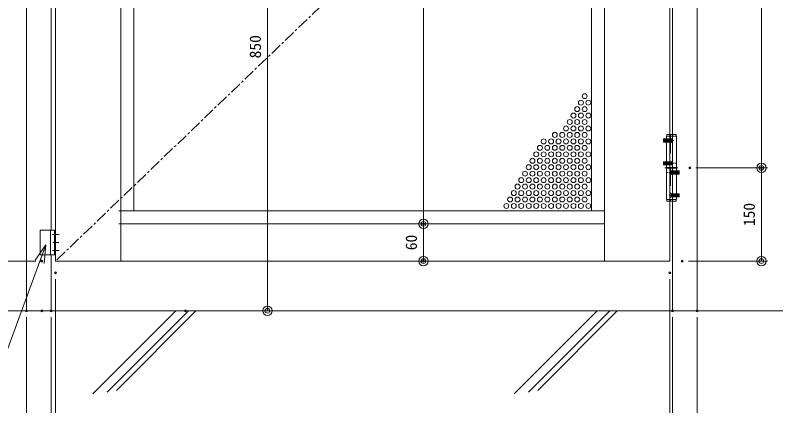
# Model space of a CAD drawing. Units: millimetres, scale not verified. Extents: x -631 to 631, y -445 to 446.
# Drawn here: x -495 to -250.1, y -311.4 to -185.7 of the extents above; entities that cross this region are included whole.
import ezdxf
from ezdxf.enums import TextEntityAlignment as Align

# ---------------------------------------------------------------- set-up
doc = ezdxf.new("R2010")
doc.units = ezdxf.units.MM
doc.header["$LTSCALE"] = 3
doc.header["$PDMODE"] = 32
doc.header["$PDSIZE"] = 0.6
for name, pattern in [('USER1', [2, 1.25, -0.25, 0.25, -0.25]), ('USER4', [3.5, 2, -1.5]), ('USER6', [6.5, 0.1, -6.4])]:
    doc.linetypes.add(name, pattern=pattern)
doc.layers.add('0-0_0', color=7, linetype='Continuous', lineweight=18)
doc.layers.add('0-1_DEFPOINTS', color=7, linetype='Continuous', lineweight=18)
doc.styles.add('ＭＳ ゴシック', font='')
doc.styles.get('ＭＳ ゴシック').set_extended_font_data('MS Gothic')

# ---------------------------------------------------------------- blocks, each defined once
blk = doc.blocks.new('BLKF0024')
at = {"layer": '0-0_0', "linetype": 'USER4'}
for p, q in [((157.561, 104.177), (156.286, 104.177)), ((156.286, 104.177), (156.286, 103.677)), ((157.561, 104.09), (156.286, 104.09)), ((157.686, 104.302), (157.561, 104.177)), ((157.561, 104.177), (157.561, 103.677)), ((157.561, 103.765), (156.286, 103.765)), ((157.561, 103.677), (156.286, 103.677)), ((157.686, 103.552), (157.561, 103.677)), ((157.561, 100.527), (156.286, 100.527)), ((156.286, 100.527), (156.286, 100.027)), ((157.561, 100.44), (156.286, 100.44)), ((157.686, 100.652), (157.561, 100.527)), ((157.561, 100.527), (157.561, 100.027)), ((157.561, 100.115), (156.286, 100.115)), ((157.561, 100.027), (156.286, 100.027)), ((157.686, 99.902), (157.561, 100.027)), ((157.386, 99.152), (157.511, 99.027)), ((157.386, 98.402), (157.511, 98.527)), ((157.511, 99.027), (158.786, 99.027)), ((157.511, 98.527), (157.511, 99.027)), ((157.511, 98.94), (158.786, 98.94)), ((157.511, 98.615), (158.786, 98.615)), ((157.511, 98.527), (158.786, 98.527)), ((158.786, 98.527), (158.786, 99.027)), ((157.386, 95.502), (157.511, 95.377)), ((157.386, 94.752), (157.511, 94.877)), ((157.511, 95.377), (158.786, 95.377)), ((157.511, 94.877), (157.511, 95.377)), ((157.511, 95.29), (158.786, 95.29)), ((157.511, 94.965), (158.786, 94.965)), ((157.511, 94.877), (158.786, 94.877)), ((158.786, 94.877), (158.786, 95.377))]:
    blk.add_line(p, q, dxfattribs=at)
at = {"layer": '0-0_0'}
for p, q in [((156.736, 99.527), (156.736, 104.627)), ((158.286, 104.877), (156.786, 104.877)), ((156.786, 104.627), (156.786, 104.877)), ((158.286, 104.627), (158.286, 104.877)), ((158.336, 99.577), (156.736, 99.577)), ((156.736, 99.477), (158.336, 99.477)), ((158.336, 99.527), (158.336, 94.427)), ((156.786, 94.427), (156.786, 94.177)), ((158.286, 94.427), (158.286, 94.177)), ((156.786, 94.177), (158.286, 94.177))]:
    blk.add_line(p, q, dxfattribs=at)
at = {"layer": '0-0_0', "linetype": 'USER1'}
for p, q in [((157.919, 103.927), (156.233, 103.927)), ((157.919, 100.277), (156.233, 100.277)), ((156.449, 99.527), (158.577, 99.527)), ((157.153, 98.777), (158.838, 98.777)), ((157.153, 95.127), (158.838, 95.127))]:
    blk.add_line(p, q, dxfattribs=at)
at = {"layer": '0-0_0', "linetype": 'USER6'}
for p, q in [((158.336, 100.277), (156.736, 100.277)), ((156.736, 98.777), (158.336, 98.777))]:
    blk.add_line(p, q, dxfattribs=at)
at = {"layer": '0-0_0'}
for points in [[(158.336, 99.527), (158.336, 104.627), (156.736, 104.627)], [(156.736, 99.527), (156.736, 94.427), (158.336, 94.427)]]:
    blk.add_lwpolyline(points, dxfattribs=at)
blk = doc.blocks.new('BLKF0027')
at = {"layer": '0-0_0'}
for centre in [(143.564, 111.068), (142.964, 110.029), (144.164, 110.029), (142.364, 108.989), (143.564, 108.989), (141.764, 107.95), (142.964, 107.95), (144.164, 107.95), (141.164, 106.911), (142.364, 106.911), (143.564, 106.911), (140.564, 105.872), (141.764, 105.872), (142.964, 105.872), (144.164, 105.872), (136.964, 103.793), (138.164, 103.793), (138.764, 104.832), (139.364, 103.793), (139.964, 104.832), (140.564, 103.793), (141.164, 104.832), (141.764, 103.793), (142.364, 104.832), (142.964, 103.793), (143.564, 104.832), (144.164, 103.793), (136.364, 102.754), (137.564, 102.754), (138.764, 102.754), (139.964, 102.754), (141.164, 102.754), (142.364, 102.754), (143.564, 102.754), (135.764, 101.715), (136.964, 101.715), (138.164, 101.715), (139.364, 101.715), (140.564, 101.715), (141.764, 101.715), (142.964, 101.715), (144.164, 101.715), (135.164, 100.675), (136.364, 100.675), (137.564, 100.675), (138.764, 100.675), (139.964, 100.675), (141.164, 100.675), (142.364, 100.675), (143.564, 100.675), (134.564, 99.636), (135.764, 99.636), (136.964, 99.636), (138.164, 99.636), (139.364, 99.636), (140.564, 99.636), (141.764, 99.636), (142.964, 99.636), (144.164, 99.636), (133.964, 98.597), (135.164, 98.597), (136.364, 98.597), (137.564, 98.597), (138.764, 98.597), (139.964, 98.597), (141.164, 98.597), (142.364, 98.597), (143.564, 98.597), (132.764, 96.519), (133.364, 97.558), (133.964, 96.519), (134.564, 97.558), (135.164, 96.519), (135.764, 97.558), (136.364, 96.519), (136.964, 97.558), (137.564, 96.519), (138.164, 97.558), (138.764, 96.519), (139.364, 97.558), (139.964, 96.519), (140.564, 97.558), (141.164, 96.519), (141.764, 97.558), (142.364, 96.519), (142.964, 97.558), (143.564, 96.519), (144.164, 97.558), (132.164, 95.479), (133.364, 95.479), (134.564, 95.479), (135.764, 95.479), (136.964, 95.479), (138.164, 95.479), (139.364, 95.479), (140.564, 95.479), (141.764, 95.479), (142.964, 95.479), (144.164, 95.479), (131.564, 94.44), (132.764, 94.44), (133.964, 94.44), (135.164, 94.44), (136.364, 94.44), (137.564, 94.44), (138.764, 94.44), (139.964, 94.44), (141.164, 94.44), (142.364, 94.44), (143.564, 94.44), (130.964, 93.401), (132.164, 93.401), (133.364, 93.401), (134.564, 93.401), (135.764, 93.401), (136.964, 93.401), (138.164, 93.401), (139.364, 93.401), (140.564, 93.401), (141.764, 93.401), (142.964, 93.401), (144.164, 93.401)]:
    blk.add_circle(centre, 0.4, dxfattribs=at)
blk = doc.blocks.new('EDTIP_BLACKDOT_S')
at = {"layer": '0-0_0', "lineweight": 9}
blk.add_line((0, 0), (-1, 0), dxfattribs=at)
for radius in [0.5, 0.25]:
    blk.add_circle((0, 0), radius, dxfattribs=at)
blk = doc.blocks.new('EDTIP_BLACKDOT_E')
at = {"layer": '0-0_0', "lineweight": 9}
blk.add_line((0, 0), (-1, 0), dxfattribs=at)
for radius in [0.5, 0.25]:
    blk.add_circle((0, 0), radius, dxfattribs=at)
blk = doc.blocks.new('D100')
at = {"layer": '0-0_0'}
for p, q in [((446.187, -355.489), (419.547, -355.489)), ((421.547, -368.489), (421.547, -358.489)), ((446.187, -371.489), (419.547, -371.489))]:
    blk.add_line(p, q, dxfattribs=at)
at = {"layer": '0-1_DEFPOINTS'}
for p in [(421.547, -355.489), (448.187, -355.489), (448.187, -371.489)]:
    blk.add_point(p, dxfattribs=at)
at = {"layer": '0-0_0', "xscale": 3, "yscale": 3}
for name, p, rotation in [('EDTIP_BLACKDOT_E', (421.547, -355.489), 90), ('EDTIP_BLACKDOT_S', (421.547, -371.489), 270)]:
    blk.add_blockref(name, p, dxfattribs=dict(at, rotation=rotation))
at = {"layer": '0-0_0', "style": 'ＭＳ ゴシック'}
blk.add_text('80', height=3.666, rotation=90, dxfattribs=at).set_placement((420.547, -365.989), align=Align.BOTTOM_LEFT)
blk = doc.blocks.new('D101')
at = {"layer": '0-0_0'}
blk.add_line((446.187, -355.489), (419.547, -355.489), dxfattribs=at)
at = {"layer": '0-1_DEFPOINTS'}
blk.add_point((448.187, -355.489), dxfattribs=at)
blk = doc.blocks.new('D107')
at = {"layer": '0-0_0'}
for p, q in [((464.187, -201.489), (522.819, -201.489)), ((520.819, -368.489), (520.819, -204.489)), ((496.431, -371.489), (522.819, -371.489))]:
    blk.add_line(p, q, dxfattribs=at)
at = {"layer": '0-1_DEFPOINTS'}
for p in [(462.187, -201.489), (520.819, -201.489), (494.431, -371.489)]:
    blk.add_point(p, dxfattribs=at)
at = {"layer": '0-0_0', "xscale": 3, "yscale": 3}
for name, p, rotation in [('EDTIP_BLACKDOT_E', (520.819, -201.489), 90), ('EDTIP_BLACKDOT_S', (520.819, -371.489), 270)]:
    blk.add_blockref(name, p, dxfattribs=dict(at, rotation=rotation))
at = {"layer": '0-0_0', "style": 'ＭＳ ゴシック'}
blk.add_text('850', height=3.666, rotation=90, dxfattribs=at).set_placement((519.819, -290.239), align=Align.BOTTOM_LEFT)
blk = doc.blocks.new('D108')
at = {"layer": '0-0_0'}
blk.add_line((571.044, -346.489), (571.044, -352.489), dxfattribs=at)
at = {"layer": '0-1_DEFPOINTS'}
for p in [(571.044, -343.489), (571.044, -355.489)]:
    blk.add_point(p, dxfattribs=at)
at = {"layer": '0-0_0', "xscale": 3, "yscale": 3}
for name, p, rotation in [('EDTIP_BLACKDOT_S', (571.044, -343.489), 90), ('EDTIP_BLACKDOT_E', (571.044, -355.489), 270)]:
    blk.add_blockref(name, p, dxfattribs=dict(at, rotation=rotation))
at = {"layer": '0-0_0', "style": 'ＭＳ ゴシック'}
blk.add_text('60', height=3.666, rotation=90, dxfattribs=at).set_placement((570.044, -351.989), align=Align.BOTTOM_LEFT)
blk = doc.blocks.new('D109')
at = {"layer": '0-0_0'}
blk.add_line((571.044, -180.489), (571.044, -340.489), dxfattribs=at)
at = {"layer": '0-1_DEFPOINTS'}
for p in [(571.044, -177.489), (571.044, -343.489)]:
    blk.add_point(p, dxfattribs=at)
at = {"layer": '0-0_0', "xscale": 3, "yscale": 3}
for name, p, rotation in [('EDTIP_BLACKDOT_S', (571.044, -177.489), 90), ('EDTIP_BLACKDOT_E', (571.044, -343.489), 270)]:
    blk.add_blockref(name, p, dxfattribs=dict(at, rotation=rotation))
at = {"layer": '0-0_0', "style": 'ＭＳ ゴシック'}
blk.add_text('830', height=3.666, rotation=90, dxfattribs=at).set_placement((570.044, -264.239), align=Align.BOTTOM_LEFT)
blk = doc.blocks.new('D113')
at = {"layer": '0-0_0'}
for p, q in [((658.769, -325.489), (681.852, -325.489)), ((679.852, -352.489), (679.852, -328.489)), ((656.387, -355.489), (681.852, -355.489))]:
    blk.add_line(p, q, dxfattribs=at)
at = {"layer": '0-1_DEFPOINTS'}
for p in [(656.769, -325.489), (679.852, -325.489), (654.387, -355.489)]:
    blk.add_point(p, dxfattribs=at)
at = {"layer": '0-0_0', "xscale": 3, "yscale": 3}
for name, p, rotation in [('EDTIP_BLACKDOT_E', (679.852, -325.489), 90), ('EDTIP_BLACKDOT_S', (679.852, -355.489), 270)]:
    blk.add_blockref(name, p, dxfattribs=dict(at, rotation=rotation))
at = {"layer": '0-0_0', "style": 'ＭＳ ゴシック'}
blk.add_text('150', height=3.666, rotation=90, dxfattribs=at).set_placement((678.852, -344.239), align=Align.BOTTOM_LEFT)
blk = doc.blocks.new('D114')
at = {"layer": '0-0_0'}
for p, q in [((658.769, -165.489), (681.852, -165.489)), ((679.852, -322.489), (679.852, -168.489)), ((658.769, -325.489), (681.852, -325.489))]:
    blk.add_line(p, q, dxfattribs=at)
at = {"layer": '0-1_DEFPOINTS'}
for p in [(656.769, -165.489), (679.852, -165.489), (656.769, -325.489)]:
    blk.add_point(p, dxfattribs=at)
at = {"layer": '0-0_0', "xscale": 3, "yscale": 3}
for name, p, rotation in [('EDTIP_BLACKDOT_E', (679.852, -165.489), 90), ('EDTIP_BLACKDOT_S', (679.852, -325.489), 270)]:
    blk.add_blockref(name, p, dxfattribs=dict(at, rotation=rotation))
at = {"layer": '0-0_0', "style": 'ＭＳ ゴシック'}
blk.add_text('800', height=3.666, rotation=90, dxfattribs=at).set_placement((678.852, -249.239), align=Align.BOTTOM_LEFT)
blk = doc.blocks.new('D117')
at = {"layer": '0-0_0'}
for p, q in [((452.587, -361.289), (452.587, -415.43)), ((650.387, -361.289), (650.387, -415.43)), ((455.587, -413.43), (647.387, -413.43))]:
    blk.add_line(p, q, dxfattribs=at)
at = {"layer": '0-1_DEFPOINTS'}
for p in [(452.587, -359.289), (650.387, -359.289), (650.387, -413.43)]:
    blk.add_point(p, dxfattribs=at)
at = {"layer": '0-0_0', "xscale": 3, "yscale": 3, "rotation": 180}
blk.add_blockref('EDTIP_BLACKDOT_S', (452.587, -413.43), dxfattribs=at)
at = {"layer": '0-0_0', "xscale": 3, "yscale": 3}
blk.add_blockref('EDTIP_BLACKDOT_E', (650.387, -413.43), dxfattribs=at)
at = {"layer": '0-0_0', "style": 'ＭＳ ゴシック'}
blk.add_text('989', height=3.666, dxfattribs=at).set_placement((547.737, -412.43), align=Align.BOTTOM_LEFT)
blk = doc.blocks.new('BLKF0128')
at = {"layer": '0-0_0'}
for p, q in [((132.2, 63.17), (145.557, 76.527)), ((134.511, 63.442), (147.596, 76.527)), ((136.006, 63.714), (148.82, 76.527))]:
    blk.add_line(p, q, dxfattribs=at)
blk = doc.blocks.new('BLKF0129')
at = {"layer": '0-0_0'}
for p, q in [((64.368, 63.17), (77.725, 76.527)), ((66.679, 63.442), (79.764, 76.527)), ((68.175, 63.714), (80.988, 76.527))]:
    blk.add_line(p, q, dxfattribs=at)
blk = doc.blocks.new('BLKF0135')
at = {"layer": '0-0_0'}
for p, q in [((58.386, 89.527), (55.886, 89.527)), ((55.886, 85.527), (55.886, 89.527)), ((58.386, 85.527), (58.386, 89.527)), ((58.386, 85.527), (55.886, 85.527))]:
    blk.add_line(p, q, dxfattribs=at)
at = {"layer": '0-0_0', "linetype": 'USER4'}
blk.add_line((58.236, 85.527), (58.236, 89.527), dxfattribs=at)
at = {"layer": '0-0_0', "linetype": 'USER1'}
for p, q in [((57.914, 88.827), (58.943, 88.827)), ((57.931, 87.527), (58.89, 87.527)), ((57.914, 86.227), (58.943, 86.227))]:
    blk.add_line(p, q, dxfattribs=at)
blk = doc.blocks.new('D143')
at = {"layer": '0-0_0'}
for p, q in [((443.187, -373.489), (443.187, -415.43)), ((451.187, -373.489), (451.187, -415.43)), ((440.187, -413.43), (426.854, -413.43)), ((451.187, -413.43), (443.187, -413.43)), ((454.187, -413.43), (457.187, -413.43))]:
    blk.add_line(p, q, dxfattribs=at)
at = {"layer": '0-1_DEFPOINTS'}
for p in [(443.187, -371.489), (451.187, -371.489), (451.187, -413.43)]:
    blk.add_point(p, dxfattribs=at)
at = {"layer": '0-0_0', "xscale": 3, "yscale": 3}
blk.add_blockref('EDTIP_BLACKDOT_S', (443.187, -413.43), dxfattribs=at)
at = {"layer": '0-0_0', "xscale": 3, "yscale": 3, "rotation": 180}
blk.add_blockref('EDTIP_BLACKDOT_E', (451.187, -413.43), dxfattribs=at)
at = {"layer": '0-0_0', "style": 'ＭＳ ゴシック'}
blk.add_text('40', height=3.666, dxfattribs=at).set_placement((429.52, -412.43), align=Align.BOTTOM_LEFT)
blk = doc.blocks.new('D144')
at = {"layer": '0-0_0'}
for p, q in [((452.587, -361.289), (452.587, -415.43)), ((451.187, -373.489), (451.187, -415.43)), ((448.187, -413.43), (445.187, -413.43)), ((451.187, -413.43), (452.587, -413.43)), ((455.587, -413.43), (463.92, -413.43))]:
    blk.add_line(p, q, dxfattribs=at)
at = {"layer": '0-1_DEFPOINTS'}
for p in [(452.587, -359.289), (451.187, -371.489), (451.187, -413.43)]:
    blk.add_point(p, dxfattribs=at)
at = {"layer": '0-0_0', "xscale": 3, "yscale": 3}
blk.add_blockref('EDTIP_BLACKDOT_E', (451.187, -413.43), dxfattribs=at)
at = {"layer": '0-0_0', "xscale": 3, "yscale": 3, "rotation": 180}
blk.add_blockref('EDTIP_BLACKDOT_S', (452.587, -413.43), dxfattribs=at)
at = {"layer": '0-0_0', "style": 'ＭＳ ゴシック'}
blk.add_text('7', height=3.666, dxfattribs=at).set_placement((460.004, -412.43), align=Align.BOTTOM_LEFT)
blk = doc.blocks.new('D145')
at = {"layer": '0-0_0'}
for p, q in [((651.187, -373.489), (651.187, -415.43)), ((659.187, -373.489), (659.187, -415.43)), ((654.187, -413.43), (656.187, -413.43)), ((659.187, -413.43), (672.52, -413.43))]:
    blk.add_line(p, q, dxfattribs=at)
at = {"layer": '0-1_DEFPOINTS'}
for p in [(651.187, -371.489), (659.187, -371.489), (651.187, -413.43)]:
    blk.add_point(p, dxfattribs=at)
at = {"layer": '0-0_0', "xscale": 3, "yscale": 3, "rotation": 180}
blk.add_blockref('EDTIP_BLACKDOT_E', (651.187, -413.43), dxfattribs=at)
at = {"layer": '0-0_0', "xscale": 3, "yscale": 3}
blk.add_blockref('EDTIP_BLACKDOT_S', (659.187, -413.43), dxfattribs=at)
at = {"layer": '0-0_0', "style": 'ＭＳ ゴシック'}
blk.add_text('40', height=3.666, dxfattribs=at).set_placement((664.854, -412.43), align=Align.BOTTOM_LEFT)
blk = doc.blocks.new('D146')
at = {"layer": '0-0_0'}
for p, q in [((650.387, -361.289), (650.387, -415.43)), ((651.187, -373.489), (651.187, -415.43)), ((647.387, -413.43), (639.054, -413.43)), ((651.187, -413.43), (650.387, -413.43)), ((654.187, -413.43), (657.187, -413.43))]:
    blk.add_line(p, q, dxfattribs=at)
at = {"layer": '0-1_DEFPOINTS'}
for p in [(650.387, -359.289), (651.187, -371.489), (650.387, -413.43)]:
    blk.add_point(p, dxfattribs=at)
at = {"layer": '0-0_0', "xscale": 3, "yscale": 3}
blk.add_blockref('EDTIP_BLACKDOT_E', (650.387, -413.43), dxfattribs=at)
at = {"layer": '0-0_0', "xscale": 3, "yscale": 3, "rotation": 180}
blk.add_blockref('EDTIP_BLACKDOT_S', (651.187, -413.43), dxfattribs=at)
at = {"layer": '0-0_0', "style": 'ＭＳ ゴシック'}
blk.add_text('4', height=3.666, dxfattribs=at).set_placement((640.47, -412.43), align=Align.BOTTOM_LEFT)
blk = doc.blocks.new('EDTIP_ARROW_S')
at = {"layer": '0-0_0', "lineweight": 9}
for q in [(-1, 0), (-0.9659, 0.2588), (-0.9659, -0.2588)]:
    blk.add_line((0, 0), q, dxfattribs=at)

msp = doc.modelspace()

# ---------------------------------------------------------------- linework, layer by layer
at = {"layer": '0-0_0'}
for p, q in [((-491.413, 127.178), (-491.413, -280.822)), ((-275.413, 127.178), (-275.413, -280.822)), ((-482.013, 115.178), (-482.013, -264.822)), ((-305.213, 115.178), (-305.213, -264.822)), ((-284.213, -85.522), (-284.213, -264.822)), ((-283.413, -85.522), (-283.413, -280.822)), ((-309.413, -91.022), (-309.413, -248.622)), ((-483.413, -115.008), (-483.413, -254.822)), ((-461.013, -112.887), (-461.013, -264.822)), ((-456.813, -112.887), (-456.813, -248.622)), ((-305.213, -248.622), (-461.613, -248.622)), ((-305.213, -252.822), (-461.613, -252.822)), ((-483.613, -262.822), (-483.613, -254.822)), ((-485.103, -259.603), (-498.603, -296.125)), ((-483.413, -262.822), (-483.413, -280.822)), ((-284.213, -264.822), (-482.013, -264.822)), ((-483.413, -280.822), (-491.413, -280.822)), ((-283.413, -280.822), (-275.413, -280.822))]:
    msp.add_line(p, q, dxfattribs=at)
at = {"layer": '0-0_0', "linetype": 'USER4'}
for p, q in [((-284.013, -224.122), (-284.013, -245.522)), ((-283.413, -224.122), (-283.413, -245.522))]:
    msp.add_line(p, q, dxfattribs=at)
at = {"layer": '0-0_0', "color": 4}
msp.add_line((-240.226, -280.822), (-560.168, -280.822), dxfattribs=at)
at = {"layer": '0-0_0', "linetype": 'USER1'}
msp.add_lwpolyline([(-482.613, 115.178), (-284.213, -74.822), (-482.013, -264.822)], dxfattribs=at)

# ---------------------------------------------------------------- block references
at = {"layer": '0-0_0'}
for name in ['D101', 'D114', 'D109', 'D107', 'D113', 'D108', 'D100', 'D144', 'D117', 'D146', 'D143', 'D145']:
    msp.add_blockref(name, (-934.6, 90.667), dxfattribs=at)
at = {"layer": '0-0_0', "xscale": 2, "yscale": 2}
for name in ['BLKF0027', 'BLKF0024', 'BLKF0135', 'BLKF0129', 'BLKF0128']:
    msp.add_blockref(name, (-598.785, -433.876), dxfattribs=at)
at = {"layer": '0-0_0', "xscale": 6, "yscale": 6, "rotation": 69.71403}
msp.add_blockref('EDTIP_ARROW_S', (-485.103, -259.603), dxfattribs=at)

doc.saveas('drawing.dxf')
